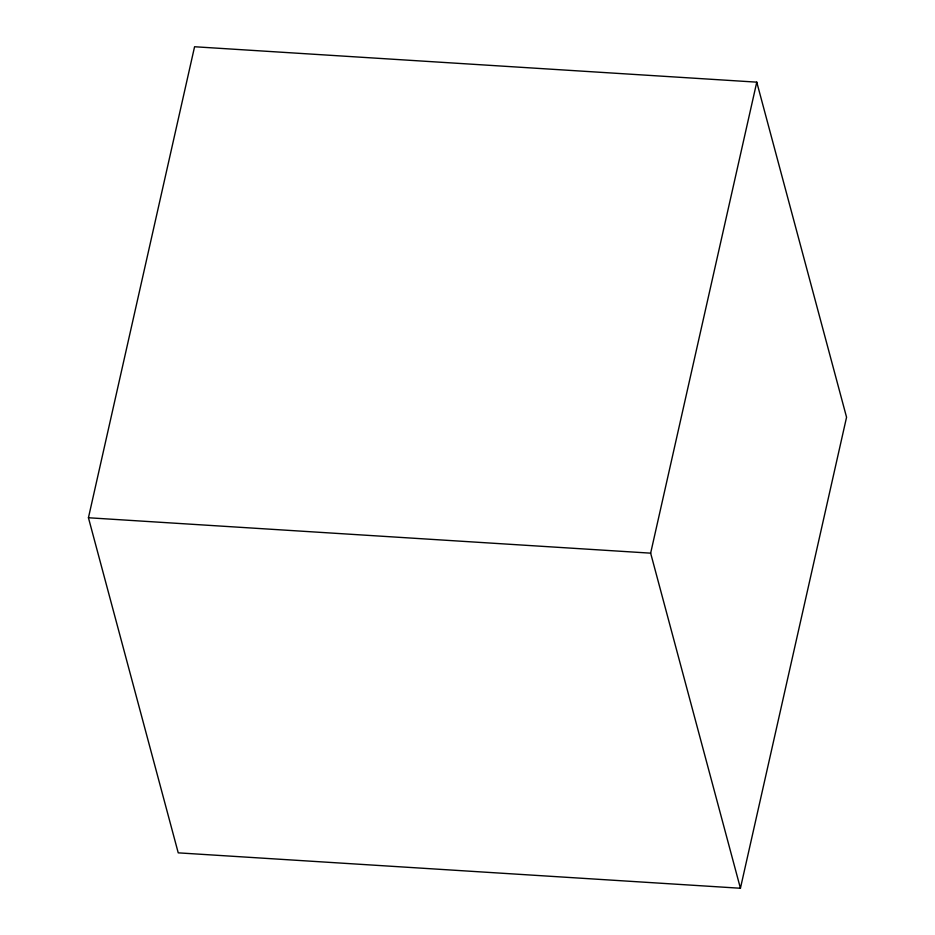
<?xml version="1.0" encoding="UTF-8"?>
<svg xmlns="http://www.w3.org/2000/svg" width="935" height="935" viewBox="0 0 935 935"><rect width="100%" height="100%" fill="white"/><g stroke="black" fill="none" stroke-linecap="round" stroke-linejoin="round"><path stroke-width="1.4" d="M88.439 517.756L194.573 46.75L756.766 82.151L846.561 417.244L740.426 888.25L178.234 852.849L88.439 517.756L650.643 553.158L740.426 888.25M650.643 553.158L756.766 82.151"/></g></svg>
